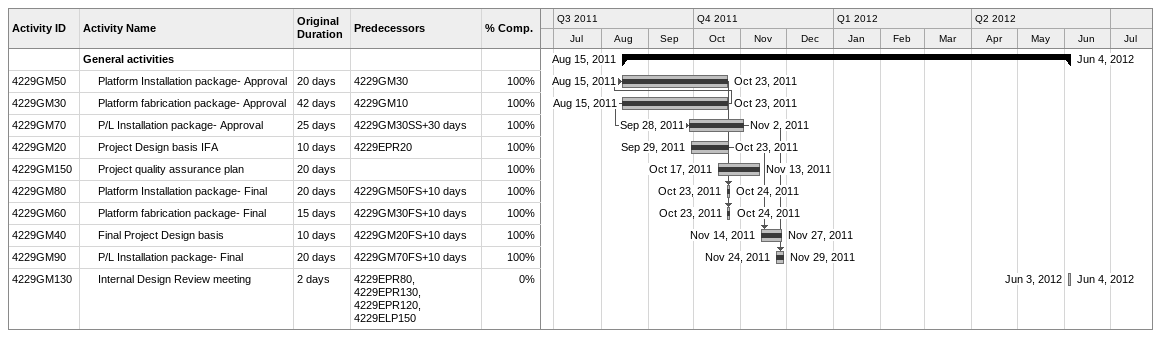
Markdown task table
| ID | Level | Task | Original duration | Start | Finish | Predecessors | % complete |
|---|---|---|---|---|---|---|---|
|  | 1 | **General activities** |  | 2011-08-15 | 2012-06-04 |  |  |
| 4229GM50 | 2 | Platform Installation package- Approval | 20d | 2011-08-15 | 2011-10-23 | 4229GM30 | 100 |
| 4229GM30 | 2 | Platform fabrication package- Approval | 42d | 2011-08-15 | 2011-10-23 | 4229GM10 | 100 |
| 4229GM70 | 2 | P/L Installation package- Approval | 25d | 2011-09-28 | 2011-11-02 | 4229GM30SS+30d | 100 |
| 4229GM20 | 2 | Project Design basis IFA | 10d | 2011-09-29 | 2011-10-23 | 4229EPR20 | 100 |
| 4229GM150 | 2 | Project quality assurance plan | 20d | 2011-10-17 | 2011-11-13 |  | 100 |
| 4229GM80 | 2 | Platform Installation package- Final | 20d | 2011-10-23 | 2011-10-24 | 4229GM50FS+10d | 100 |
| 4229GM60 | 2 | Platform fabrication package- Final | 15d | 2011-10-23 | 2011-10-24 | 4229GM30FS+10d | 100 |
| 4229GM40 | 2 | Final Project Design basis | 10d | 2011-11-14 | 2011-11-27 | 4229GM20FS+10d | 100 |
| 4229GM90 | 2 | P/L Installation package- Final | 20d | 2011-11-24 | 2011-11-29 | 4229GM70FS+10d | 100 |
| 4229GM130 | 2 | Internal Design Review meeting | 2d | 2012-06-03 | 2012-06-04 | 4229EPR80, 4229EPR130, 4229EPR120, 4229ELP150 | 0 |
